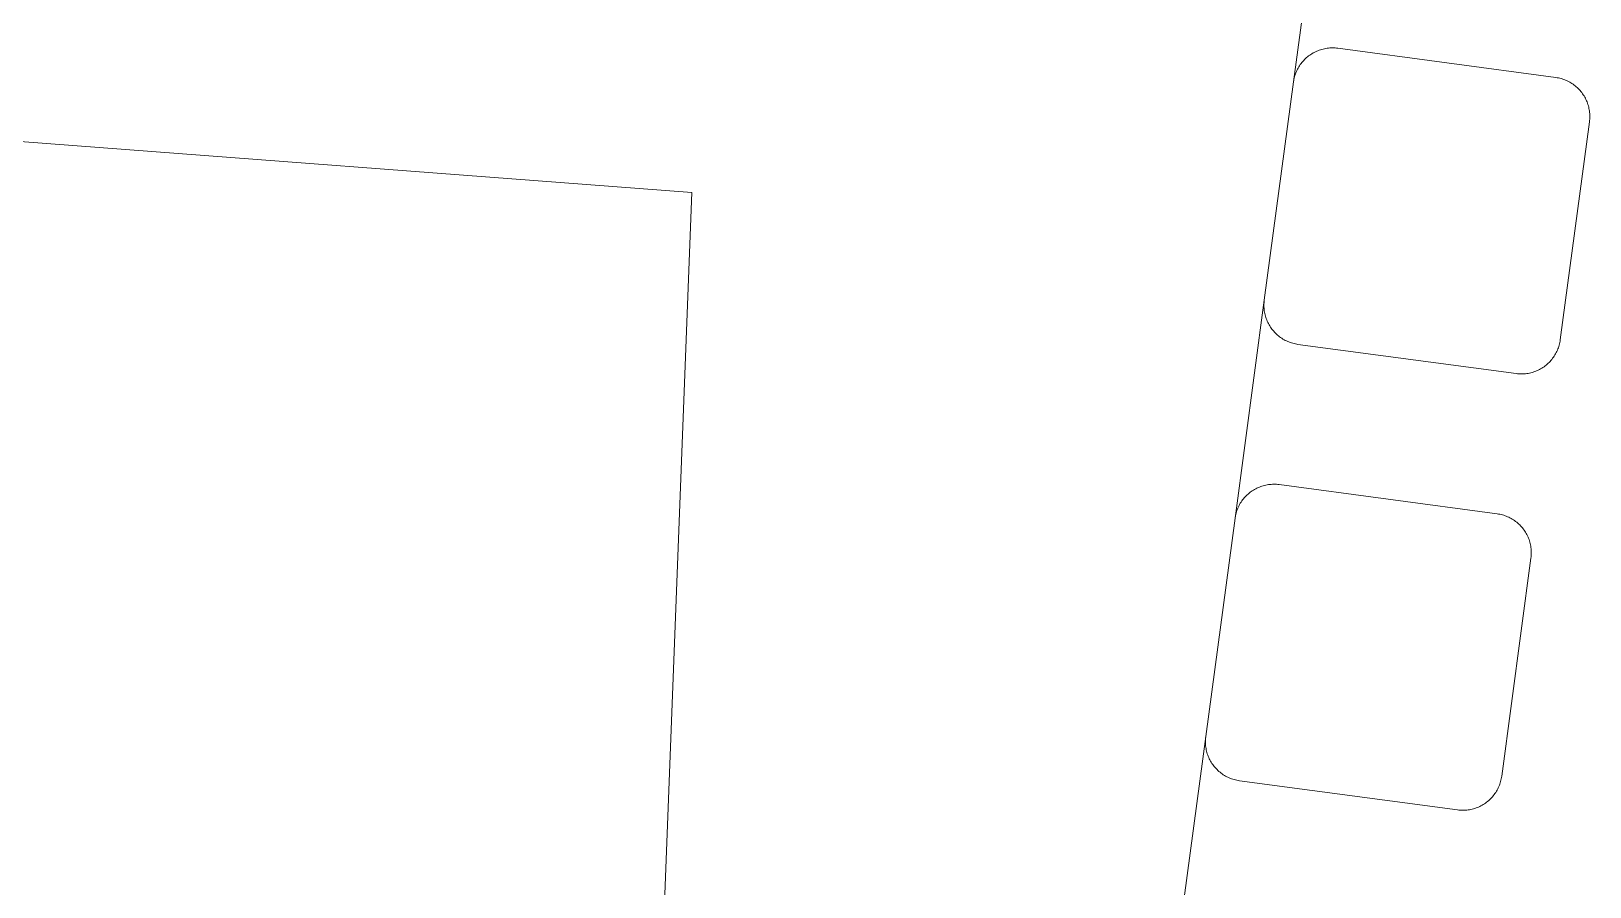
# Model space of a CAD drawing. Header units: inches. Extents: x 1 to 179, y 2 to 121.
# Drawn here: x 146.27 to 154.08, y 113.13 to 117.42 of the extents above; entities that cross this region are included whole.
import ezdxf

# ---------------------------------------------------------------- set-up
doc = ezdxf.new("R2010")
doc.units = ezdxf.units.IN
doc.layers.add('ZANO_R', color=7, linetype='Continuous', lineweight=0)

msp = doc.modelspace()

# ---------------------------------------------------------------- linework, layer by layer
at = {"layer": 'ZANO_R'}
for p, q in [((152.59131, 117.16321), (152.73791, 118.25578)), ((152.67238, 117.29749), (152.67792, 117.30129)), ((152.67792, 117.30129), (152.6836, 117.3049)), ((152.6836, 117.3049), (152.68939, 117.30831)), ((152.68939, 117.30831), (152.69529, 117.31152)), ((152.69529, 117.31152), (152.7013, 117.31453)), ((152.7013, 117.31453), (152.70741, 117.31733)), ((152.70741, 117.31733), (152.71361, 117.31993)), ((152.71361, 117.31993), (152.7199, 117.3223)), ((152.7199, 117.3223), (152.72626, 117.32447)), ((152.72626, 117.32447), (152.7327, 117.32641)), ((152.7327, 117.32641), (152.73919, 117.32814)), ((152.73919, 117.32814), (152.74575, 117.32964)), ((152.74575, 117.32964), (152.75235, 117.33091)), ((152.75235, 117.33091), (152.75899, 117.33196)), ((152.75899, 117.33196), (152.76566, 117.33279)), ((152.76566, 117.33279), (152.77235, 117.33338)), ((152.77235, 117.33338), (152.77906, 117.33375)), ((152.77906, 117.33375), (152.78578, 117.33388)), ((152.78578, 117.33388), (152.7925, 117.33379)), ((152.7925, 117.33379), (152.79922, 117.33347)), ((152.79922, 117.33347), (152.80592, 117.33292)), ((152.80592, 117.33292), (152.81259, 117.33214)), ((152.81259, 117.33214), (153.90516, 117.18554)), ((152.60561, 117.21488), (152.60837, 117.22101)), ((152.60837, 117.22101), (152.61135, 117.22704)), ((152.61135, 117.22704), (152.61452, 117.23296)), ((152.61452, 117.23296), (152.6179, 117.23877)), ((152.6179, 117.23877), (152.62147, 117.24447)), ((152.62147, 117.24447), (152.62523, 117.25004)), ((152.62523, 117.25004), (152.62918, 117.25547)), ((152.62918, 117.25547), (152.63332, 117.26077)), ((152.63332, 117.26077), (152.63763, 117.26593)), ((152.63763, 117.26593), (152.64212, 117.27093)), ((152.64212, 117.27093), (152.64678, 117.27578)), ((152.64678, 117.27578), (152.65159, 117.28047)), ((152.65159, 117.28047), (152.65657, 117.28499)), ((152.65657, 117.28499), (152.6617, 117.28933)), ((152.6617, 117.28933), (152.66697, 117.2935)), ((152.66697, 117.2935), (152.67238, 117.29749)), ((152.44472, 116.07064), (152.59131, 117.16321)), ((152.59131, 117.16321), (152.59232, 117.16986)), ((152.59232, 117.16986), (152.59356, 117.17646)), ((152.59356, 117.17646), (152.59501, 117.18303)), ((152.59501, 117.18303), (152.5967, 117.18953)), ((152.5967, 117.18953), (152.5986, 117.19598)), ((152.5986, 117.19598), (152.60072, 117.20236)), ((152.60072, 117.20236), (152.60306, 117.20866)), ((152.60306, 117.20866), (152.60561, 117.21488)), ((153.90516, 117.18554), (153.91181, 117.18453)), ((153.91181, 117.18453), (153.91842, 117.1833)), ((153.91842, 117.1833), (153.92498, 117.18184)), ((153.92498, 117.18184), (153.93149, 117.18016)), ((153.93149, 117.18016), (153.93793, 117.17826)), ((153.93793, 117.17826), (153.94431, 117.17613)), ((153.94431, 117.17613), (153.95061, 117.1738)), ((153.95061, 117.1738), (153.95683, 117.17124)), ((153.95683, 117.17124), (153.96296, 117.16848)), ((153.96296, 117.16848), (153.96899, 117.16551)), ((153.96899, 117.16551), (153.97491, 117.16234)), ((153.97491, 117.16234), (153.98073, 117.15896)), ((153.98073, 117.15896), (153.98642, 117.15539)), ((153.98642, 117.15539), (153.99199, 117.15162)), ((153.99199, 117.15162), (153.99743, 117.14767)), ((153.99743, 117.14767), (154.00273, 117.14354)), ((154.00273, 117.14354), (154.00788, 117.13922)), ((154.00788, 117.13922), (154.01288, 117.13474)), ((154.01288, 117.13474), (154.01773, 117.13008)), ((154.01773, 117.13008), (154.02242, 117.12526)), ((154.02242, 117.12526), (154.02694, 117.12029)), ((154.02694, 117.12029), (154.03129, 117.11516)), ((154.03129, 117.11516), (154.03546, 117.10989)), ((154.03546, 117.10989), (154.03944, 117.10448)), ((154.03944, 117.10448), (154.04324, 117.09893)), ((154.04324, 117.09893), (154.04685, 117.09326)), ((154.04685, 117.09326), (154.05026, 117.08747)), ((154.05026, 117.08747), (154.05348, 117.08156)), ((154.05348, 117.08156), (154.05648, 117.07555)), ((154.05648, 117.07555), (154.05929, 117.06944)), ((154.05929, 117.06944), (154.06188, 117.06324)), ((143.92722, 117.03768), (149.57627, 116.6089)), ((154.06188, 117.06324), (154.06426, 117.05696)), ((154.06426, 117.05696), (154.06642, 117.05059)), ((154.06642, 117.05059), (154.06837, 117.04416)), ((154.06837, 117.04416), (154.07009, 117.03766)), ((154.07009, 117.03766), (154.07159, 117.03111)), ((154.07159, 117.03111), (154.07287, 117.02451)), ((154.07287, 117.02451), (154.07392, 117.01787)), ((154.07392, 117.01787), (154.07474, 117.0112)), ((154.07474, 117.0112), (154.07533, 117.0045)), ((154.07533, 117.0045), (154.0757, 116.99779)), ((154.0757, 116.99779), (154.07584, 116.99107)), ((154.07584, 116.99107), (154.07574, 116.98435)), ((154.07409, 116.96426), (153.92749, 115.87169)), ((154.07487, 116.97094), (154.07409, 116.96426)), ((154.07542, 116.97764), (154.07487, 116.97094)), ((154.07574, 116.98435), (154.07542, 116.97764)), ((149.57627, 116.6089), (149.18399, 106.37392)), ((152.29813, 114.97807), (152.44472, 116.07064)), ((152.44297, 116.04383), (152.44307, 116.05055)), ((152.44307, 116.05055), (152.44339, 116.05726)), ((152.44339, 116.05726), (152.44394, 116.06396)), ((152.44394, 116.06396), (152.44472, 116.07064)), ((152.44311, 116.03711), (152.44297, 116.04383)), ((152.44347, 116.0304), (152.44311, 116.03711)), ((152.44407, 116.0237), (152.44347, 116.0304)), ((152.44489, 116.01703), (152.44407, 116.0237)), ((152.44594, 116.01039), (152.44489, 116.01703)), ((152.44722, 116.00379), (152.44594, 116.01039)), ((152.44872, 115.99724), (152.44722, 116.00379)), ((152.45044, 115.99074), (152.44872, 115.99724)), ((152.45239, 115.98431), (152.45044, 115.99074)), ((152.45455, 115.97795), (152.45239, 115.98431)), ((152.45693, 115.97166), (152.45455, 115.97795)), ((152.45952, 115.96546), (152.45693, 115.97166)), ((152.46232, 115.95935), (152.45952, 115.96546)), ((152.46533, 115.95334), (152.46232, 115.95935)), ((152.46855, 115.94743), (152.46533, 115.95334)), ((152.47196, 115.94164), (152.46855, 115.94743)), ((152.47557, 115.93597), (152.47196, 115.94164)), ((152.47937, 115.93043), (152.47557, 115.93597)), ((152.48335, 115.92501), (152.47937, 115.93043)), ((152.48752, 115.91974), (152.48335, 115.92501)), ((152.49187, 115.91462), (152.48752, 115.91974)), ((152.49639, 115.90964), (152.49187, 115.91462)), ((152.50108, 115.90482), (152.49639, 115.90964)), ((152.50592, 115.90017), (152.50108, 115.90482)), ((152.51093, 115.89568), (152.50592, 115.90017)), ((152.51608, 115.89137), (152.51093, 115.89568)), ((152.52138, 115.88723), (152.51608, 115.89137)), ((152.52682, 115.88328), (152.52138, 115.88723)), ((152.53239, 115.87951), (152.52682, 115.88328)), ((152.53808, 115.87594), (152.53239, 115.87951)), ((152.5439, 115.87257), (152.53808, 115.87594)), ((152.54982, 115.86939), (152.5439, 115.87257)), ((152.55585, 115.86642), (152.54982, 115.86939)), ((152.56198, 115.86366), (152.55585, 115.86642)), ((152.5682, 115.86111), (152.56198, 115.86366)), ((152.5745, 115.85877), (152.5682, 115.86111)), ((152.58088, 115.85665), (152.5745, 115.85877)), ((152.58732, 115.85474), (152.58088, 115.85665)), ((152.59383, 115.85306), (152.58732, 115.85474)), ((152.60039, 115.8516), (152.59383, 115.85306)), ((152.607, 115.85037), (152.60039, 115.8516)), ((152.61364, 115.84936), (152.607, 115.85037)), ((153.70622, 115.70277), (152.61364, 115.84936)), ((153.9132, 115.82002), (153.91043, 115.8139)), ((153.91575, 115.82624), (153.9132, 115.82002)), ((153.91809, 115.83254), (153.91575, 115.82624)), ((153.92021, 115.83892), (153.91809, 115.83254)), ((153.92211, 115.84537), (153.92021, 115.83892)), ((153.9238, 115.85188), (153.92211, 115.84537)), ((153.92525, 115.85844), (153.9238, 115.85188)), ((153.92649, 115.86505), (153.92525, 115.85844)), ((153.92749, 115.87169), (153.92649, 115.86505)), ((153.84643, 115.73741), (153.84088, 115.73361)), ((153.85184, 115.7414), (153.84643, 115.73741)), ((153.85711, 115.74557), (153.85184, 115.7414)), ((153.86224, 115.74992), (153.85711, 115.74557)), ((153.86722, 115.75444), (153.86224, 115.74992)), ((153.87203, 115.75912), (153.86722, 115.75444)), ((153.87669, 115.76397), (153.87203, 115.75912)), ((153.88118, 115.76898), (153.87669, 115.76397)), ((153.88549, 115.77413), (153.88118, 115.76898)), ((153.88963, 115.77943), (153.88549, 115.77413)), ((153.89358, 115.78487), (153.88963, 115.77943)), ((153.89734, 115.79044), (153.89358, 115.78487)), ((153.90091, 115.79613), (153.89734, 115.79044)), ((153.90429, 115.80194), (153.90091, 115.79613)), ((153.90746, 115.80787), (153.90429, 115.80194)), ((153.91043, 115.8139), (153.90746, 115.80787)), ((153.71289, 115.70199), (153.70622, 115.70277)), ((153.71959, 115.70143), (153.71289, 115.70199)), ((153.7263, 115.70111), (153.71959, 115.70143)), ((153.73303, 115.70102), (153.7263, 115.70111)), ((153.73975, 115.70116), (153.73303, 115.70102)), ((153.74646, 115.70152), (153.73975, 115.70116)), ((153.75315, 115.70212), (153.74646, 115.70152)), ((153.75982, 115.70294), (153.75315, 115.70212)), ((153.76646, 115.70399), (153.75982, 115.70294)), ((153.77306, 115.70527), (153.76646, 115.70399)), ((153.77961, 115.70677), (153.77306, 115.70527)), ((153.78611, 115.70849), (153.77961, 115.70677)), ((153.79255, 115.71043), (153.78611, 115.70849)), ((153.79891, 115.7126), (153.79255, 115.71043)), ((153.8052, 115.71498), (153.79891, 115.7126)), ((153.8114, 115.71757), (153.8052, 115.71498)), ((153.81751, 115.72037), (153.8114, 115.71757)), ((153.82352, 115.72338), (153.81751, 115.72037)), ((153.82942, 115.72659), (153.82352, 115.72338)), ((153.83521, 115.73001), (153.82942, 115.72659)), ((153.84088, 115.73361), (153.83521, 115.73001)), ((152.37378, 115.10836), (152.37919, 115.11235)), ((152.37919, 115.11235), (152.38474, 115.11615)), ((152.38474, 115.11615), (152.39041, 115.11975)), ((152.39041, 115.11975), (152.3962, 115.12317)), ((152.3962, 115.12317), (152.4021, 115.12638)), ((152.4021, 115.12638), (152.40811, 115.12939)), ((152.40811, 115.12939), (152.41422, 115.13219)), ((152.41422, 115.13219), (152.42042, 115.13478)), ((152.42042, 115.13478), (152.42671, 115.13716)), ((152.42671, 115.13716), (152.43308, 115.13933)), ((152.43308, 115.13933), (152.43951, 115.14127)), ((152.43951, 115.14127), (152.44601, 115.14299)), ((152.44601, 115.14299), (152.45256, 115.14449)), ((152.45256, 115.14449), (152.45916, 115.14577)), ((152.45916, 115.14577), (152.4658, 115.14682)), ((152.4658, 115.14682), (152.47247, 115.14764)), ((152.47247, 115.14764), (152.47916, 115.14824)), ((152.47916, 115.14824), (152.48588, 115.1486)), ((152.48588, 115.1486), (152.4926, 115.14874)), ((152.4926, 115.14874), (152.49932, 115.14865)), ((152.49932, 115.14865), (152.50603, 115.14833)), ((152.50603, 115.14833), (152.51273, 115.14777)), ((152.51273, 115.14777), (152.51941, 115.14699)), ((152.51941, 115.14699), (153.61198, 115.0004)), ((152.31242, 115.02974), (152.31519, 115.03586)), ((152.31519, 115.03586), (152.31816, 115.04189)), ((152.31816, 115.04189), (152.32133, 115.04782)), ((152.32133, 115.04782), (152.32471, 115.05363)), ((152.32471, 115.05363), (152.32828, 115.05932)), ((152.32828, 115.05932), (152.33204, 115.06489)), ((152.33204, 115.06489), (152.336, 115.07033)), ((152.336, 115.07033), (152.34013, 115.07563)), ((152.34013, 115.07563), (152.34444, 115.08078)), ((152.34444, 115.08078), (152.34893, 115.08579)), ((152.34893, 115.08579), (152.35359, 115.09064)), ((152.35359, 115.09064), (152.35841, 115.09532)), ((152.35841, 115.09532), (152.36338, 115.09984)), ((152.36338, 115.09984), (152.36851, 115.10419)), ((152.36851, 115.10419), (152.37378, 115.10836)), ((152.15153, 113.8855), (152.29813, 114.97807)), ((152.29813, 114.97807), (152.29913, 114.98471)), ((152.29913, 114.98471), (152.30037, 114.99132)), ((152.30037, 114.99132), (152.30183, 114.99788)), ((152.30183, 114.99788), (152.30351, 115.00439)), ((152.30351, 115.00439), (152.30541, 115.01084)), ((152.30541, 115.01084), (152.30753, 115.01722)), ((152.30753, 115.01722), (152.30987, 115.02352)), ((152.30987, 115.02352), (152.31242, 115.02974)), ((153.61198, 115.0004), (153.61862, 114.99939)), ((153.61862, 114.99939), (153.62523, 114.99816)), ((153.62523, 114.99816), (153.63179, 114.9967)), ((153.63179, 114.9967), (153.6383, 114.99502)), ((153.6383, 114.99502), (153.64475, 114.99311)), ((153.64475, 114.99311), (153.65112, 114.99099)), ((153.65112, 114.99099), (153.65743, 114.98865)), ((153.65743, 114.98865), (153.66364, 114.9861)), ((153.66364, 114.9861), (153.66977, 114.98334)), ((153.66977, 114.98334), (153.6758, 114.98037)), ((153.6758, 114.98037), (153.68173, 114.97719)), ((153.68173, 114.97719), (153.68754, 114.97382)), ((153.68754, 114.97382), (153.69323, 114.97025)), ((153.69323, 114.97025), (153.6988, 114.96648)), ((153.6988, 114.96648), (153.70424, 114.96253)), ((153.70424, 114.96253), (153.70954, 114.9584)), ((153.70954, 114.9584), (153.71469, 114.95408)), ((153.71469, 114.95408), (153.7197, 114.94959)), ((153.7197, 114.94959), (153.72455, 114.94494)), ((153.72455, 114.94494), (153.72923, 114.94012)), ((153.72923, 114.94012), (153.73375, 114.93514)), ((153.73375, 114.93514), (153.7381, 114.93002)), ((153.7381, 114.93002), (153.74227, 114.92475)), ((153.74227, 114.92475), (153.74625, 114.91933)), ((153.74625, 114.91933), (153.75005, 114.91379)), ((153.75005, 114.91379), (153.75366, 114.90812)), ((153.75366, 114.90812), (153.75707, 114.90233)), ((153.75707, 114.90233), (153.76029, 114.89642)), ((153.76029, 114.89642), (153.7633, 114.89041)), ((153.7633, 114.89041), (153.7661, 114.8843)), ((153.7661, 114.8843), (153.76869, 114.8781)), ((153.76869, 114.8781), (153.77107, 114.87181)), ((153.77107, 114.87181), (153.77323, 114.86545)), ((153.77323, 114.86545), (153.77518, 114.85902)), ((153.77518, 114.85902), (153.7769, 114.85252)), ((153.7769, 114.85252), (153.7784, 114.84597)), ((153.7784, 114.84597), (153.77968, 114.83937)), ((153.77968, 114.83937), (153.78073, 114.83273)), ((153.78073, 114.83273), (153.78155, 114.82606)), ((153.78155, 114.82606), (153.78215, 114.81936)), ((153.78215, 114.81936), (153.78251, 114.81265)), ((153.78256, 114.79921), (153.78223, 114.7925)), ((153.78251, 114.81265), (153.78265, 114.80593)), ((153.78265, 114.80593), (153.78256, 114.79921)), ((153.7809, 114.77912), (153.63431, 113.68655)), ((153.78168, 114.7858), (153.7809, 114.77912)), ((153.78223, 114.7925), (153.78168, 114.7858)), ((152.00494, 112.79293), (152.15153, 113.8855)), ((152.14978, 113.85869), (152.14988, 113.86541)), ((152.14988, 113.86541), (152.1502, 113.87212)), ((152.1502, 113.87212), (152.15075, 113.87882)), ((152.15075, 113.87882), (152.15153, 113.8855)), ((152.14992, 113.85197), (152.14978, 113.85869)), ((152.15029, 113.84526), (152.14992, 113.85197)), ((152.15088, 113.83856), (152.15029, 113.84526)), ((152.1517, 113.83189), (152.15088, 113.83856)), ((152.15275, 113.82525), (152.1517, 113.83189)), ((152.15403, 113.81865), (152.15275, 113.82525)), ((152.15553, 113.8121), (152.15403, 113.81865)), ((152.15726, 113.8056), (152.15553, 113.8121)), ((152.1592, 113.79917), (152.15726, 113.8056)), ((152.16136, 113.7928), (152.1592, 113.79917)), ((152.16374, 113.78652), (152.16136, 113.7928)), ((152.16633, 113.78032), (152.16374, 113.78652)), ((152.16914, 113.77421), (152.16633, 113.78032)), ((152.17215, 113.7682), (152.16914, 113.77421)), ((152.17536, 113.76229), (152.17215, 113.7682)), ((152.17877, 113.7565), (152.17536, 113.76229)), ((152.18238, 113.75083), (152.17877, 113.7565)), ((152.18618, 113.74528), (152.18238, 113.75083)), ((152.19017, 113.73987), (152.18618, 113.74528)), ((152.19434, 113.7346), (152.19017, 113.73987)), ((152.19868, 113.72947), (152.19434, 113.7346)), ((152.2032, 113.7245), (152.19868, 113.72947)), ((152.20789, 113.71968), (152.2032, 113.7245)), ((152.21274, 113.71502), (152.20789, 113.71968)), ((152.21774, 113.71054), (152.21274, 113.71502)), ((152.2229, 113.70622), (152.21774, 113.71054)), ((152.22819, 113.70209), (152.2229, 113.70622)), ((152.23363, 113.69814), (152.22819, 113.70209)), ((152.2392, 113.69437), (152.23363, 113.69814)), ((152.24489, 113.6908), (152.2392, 113.69437)), ((152.25071, 113.68742), (152.24489, 113.6908)), ((152.25663, 113.68425), (152.25071, 113.68742)), ((152.26266, 113.68128), (152.25663, 113.68425)), ((152.26879, 113.67852), (152.26266, 113.68128)), ((152.27501, 113.67596), (152.26879, 113.67852)), ((152.28131, 113.67363), (152.27501, 113.67596)), ((152.28769, 113.6715), (152.28131, 113.67363)), ((152.29413, 113.6696), (152.28769, 113.6715)), ((152.30064, 113.66792), (152.29413, 113.6696)), ((152.3072, 113.66646), (152.30064, 113.66792)), ((152.31381, 113.66523), (152.3072, 113.66646)), ((152.32046, 113.66422), (152.31381, 113.66523)), ((153.41303, 113.51762), (152.32046, 113.66422)), ((153.61725, 113.62875), (153.61428, 113.62272)), ((153.62001, 113.63488), (153.61725, 113.62875)), ((153.62256, 113.6411), (153.62001, 113.63488)), ((153.6249, 113.6474), (153.62256, 113.6411)), ((153.62702, 113.65378), (153.6249, 113.6474)), ((153.62893, 113.66023), (153.62702, 113.65378)), ((153.63061, 113.66673), (153.62893, 113.66023)), ((153.63207, 113.6733), (153.63061, 113.66673)), ((153.6333, 113.6799), (153.63207, 113.6733)), ((153.63431, 113.68655), (153.6333, 113.6799)), ((153.55324, 113.55227), (153.5477, 113.54847)), ((153.55865, 113.55626), (153.55324, 113.55227)), ((153.56392, 113.56043), (153.55865, 113.55626)), ((153.56905, 113.56477), (153.56392, 113.56043)), ((153.57403, 113.56929), (153.56905, 113.56477)), ((153.57885, 113.57398), (153.57403, 113.56929)), ((153.5835, 113.57883), (153.57885, 113.57398)), ((153.58799, 113.58383), (153.5835, 113.57883)), ((153.5923, 113.58899), (153.58799, 113.58383)), ((153.59644, 113.59429), (153.5923, 113.58899)), ((153.60039, 113.59972), (153.59644, 113.59429)), ((153.60415, 113.60529), (153.60039, 113.59972)), ((153.60773, 113.61099), (153.60415, 113.60529)), ((153.6111, 113.6168), (153.60773, 113.61099)), ((153.61428, 113.62272), (153.6111, 113.6168)), ((153.4197, 113.51684), (153.41303, 113.51762)), ((153.4264, 113.51629), (153.4197, 113.51684)), ((153.43312, 113.51597), (153.4264, 113.51629)), ((153.43984, 113.51588), (153.43312, 113.51597)), ((153.44656, 113.51601), (153.43984, 113.51588)), ((153.45327, 113.51638), (153.44656, 113.51601)), ((153.45996, 113.51697), (153.45327, 113.51638)), ((153.46664, 113.5178), (153.45996, 113.51697)), ((153.47328, 113.51885), (153.46664, 113.5178)), ((153.47987, 113.52012), (153.47328, 113.51885)), ((153.48643, 113.52162), (153.47987, 113.52012)), ((153.49292, 113.52335), (153.48643, 113.52162)), ((153.49936, 113.52529), (153.49292, 113.52335)), ((153.50572, 113.52746), (153.49936, 113.52529)), ((153.51201, 113.52983), (153.50572, 113.52746)), ((153.51821, 113.53243), (153.51201, 113.52983)), ((153.52432, 113.53523), (153.51821, 113.53243)), ((153.53033, 113.53824), (153.52432, 113.53523)), ((153.53623, 113.54145), (153.53033, 113.53824)), ((153.54203, 113.54486), (153.53623, 113.54145)), ((153.5477, 113.54847), (153.54203, 113.54486))]:
    msp.add_line(p, q, dxfattribs=at)

doc.saveas('drawing.dxf')
